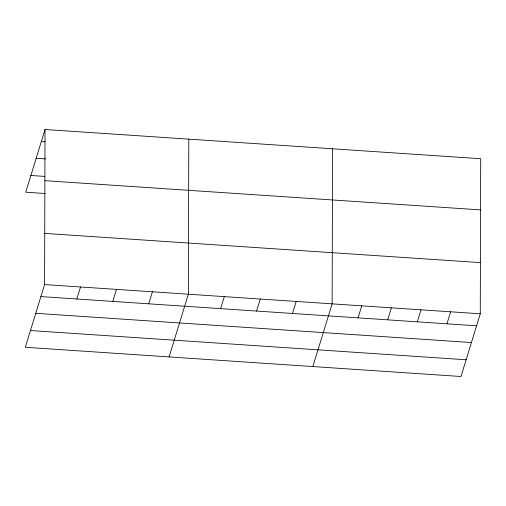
<?xml version="1.0" encoding="UTF-8"?>
<svg xmlns="http://www.w3.org/2000/svg" width="506" height="506" viewBox="0 0 506 506"><rect width="100%" height="100%" fill="white"/><g stroke="black" fill="none" stroke-linecap="round" stroke-linejoin="round"><path stroke-width="0.76" d="M44.591 284.568L45.021 129.504L480.7 158.726L480.27 313.79L460.979 376.496L25.3 347.274L44.591 284.568L480.27 313.79M188.795 139.15L188.365 294.207L169.074 356.913M332.568 148.789L332.138 303.853L312.847 366.559M45.021 129.504L25.73 192.21L45.262 193.52M76.836 298.995L80.536 286.978M112.781 301.405L116.475 289.388M148.726 303.815L152.42 291.798M220.61 308.641L224.31 296.624M256.555 311.051L260.255 299.033M292.5 313.461L296.193 301.443M358.071 317.857L361.765 305.839M387.697 319.849L391.391 307.831M417.323 321.835L421.017 309.817M446.95 323.821L450.644 311.804M41.321 141.522L45.23 141.781M36.179 158.251L45.553 158.878M30.879 175.481L44.939 176.423M44.876 180.674L480.561 209.895M44.73 233.399L480.409 262.62M40.891 296.586L476.576 325.807M35.749 313.309L471.428 342.537M30.449 330.544L466.127 359.766"/></g></svg>
